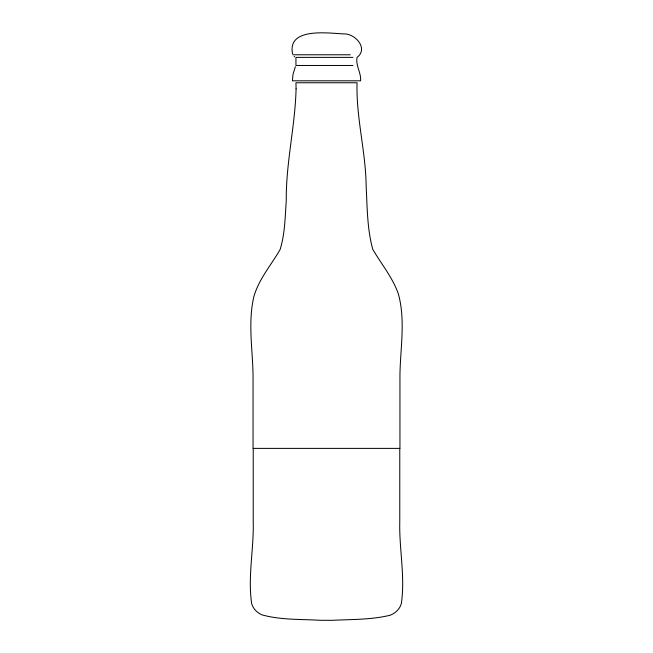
<?xml version="1.0" encoding="UTF-8"?>
<svg xmlns="http://www.w3.org/2000/svg" width="653" height="653" viewBox="0 0 653 653"><rect width="100%" height="100%" fill="white"/><g stroke="black" fill="none" stroke-linecap="round" stroke-linejoin="round"><path stroke-width="0.98" d="M295.385 66.671L293.017 74.23L292.397 80.809L360.603 80.809C361.305 72.589 355.387 65.594 357.06 57.382C368.708 48.689 355.281 33.385 343.772 33.907C328.941 33.319 287.026 26.879 292.568 53.864M292.846 54.779L350.294 54.779M352.963 57.382L295.94 57.382L295.94 65.471L352.963 65.471M294.666 56.827L294.103 56.427M399.775 448.382L399.775 521.625C399.056 548.92 405.333 576.444 401.342 603.56C399.865 609.004 395.367 613.281 390.168 615.232C371.377 619.819 351.706 619.362 332.491 620.301L320.509 620.301C301 619.134 280.774 620.13 261.804 614.816C257.062 612.71 253.029 608.645 251.658 603.56C247.667 576.444 253.944 548.92 253.225 521.625L253.225 448.382M296.078 88.832C295.172 126.233 285.875 162.972 286.275 200.52C285.092 216.878 285.01 233.97 280.047 249.683C271.093 265.094 258.914 279.125 253.895 296.495C247.814 322.353 252.621 348.988 253.054 375.14L253.054 448.382L399.946 448.382L399.946 375.14C400.322 348.294 405.586 320.745 398.477 294.323C392.918 277.843 381.45 264.261 372.79 249.381C367.166 229.195 367.272 207.719 366.17 186.897C365.9 151.929 355.991 117.736 357.06 82.76L295.94 82.76L296.078 88.832"/></g></svg>
